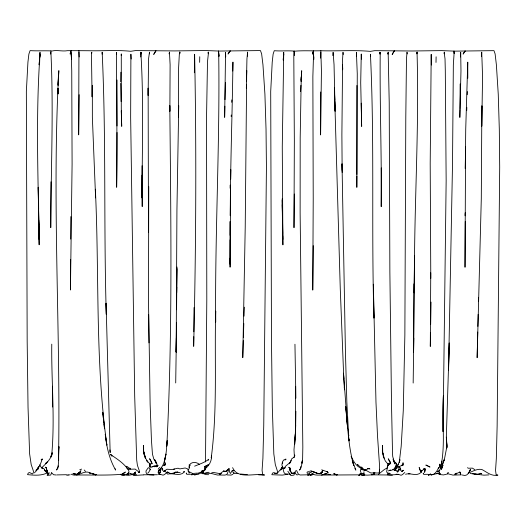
<?xml version="1.0" encoding="UTF-8"?>
<svg xmlns="http://www.w3.org/2000/svg" width="526" height="526" viewBox="0 0 526 526"><rect width="100%" height="100%" fill="white"/><g stroke="black" fill="none" stroke-linecap="round" stroke-linejoin="round"><path stroke-width="0.79" d="M51.009 181.818L50.766 227.607C50.937 169.162 53.691 110.651 50.904 52.232M413.949 283.856L413.594 352.177L414.534 255.807L414.08 292.837M70.819 216.607L70.747 239.106M194.022 307.559L193.838 331.801M230.086 258.187L230.072 267.169L230.592 185.757M230.125 235.332L230.145 221.453L230.151 264.295L230.125 239.836M320.689 91.965L320.61 134.952L321.432 70.859L320.834 50.746C312.089 51.048 303.41 50.417 294.876 51.16C288.084 50.43 281.154 51.298 274.256 50.706L273.125 54.119L272.218 62.14L270.706 91.504L271.482 340.986L272.31 407.361L273.829 453.945L275.302 464.557L277.485 471.335L277.255 473.157M117.035 132.48L116.647 187.269C117.397 142.303 116.456 97.271 116.45 52.344L116.45 53.981M148.569 209.506L148.47 232.367L148.141 88.098L148.174 95.351M189.215 467.989C188.387 461.92 195.679 461.059 199.367 464.346M430.755 272.79L430.301 346.424L430.524 332.557M465.247 221.512L465.017 267.247L465.569 146.537L465.267 168.642M70.648 259.489L70.445 290.01L72.095 164.059L71.746 70.786L71.266 54.027M356.884 176.085L356.832 187.348L357.266 73.844L356.411 52.317L356.385 56.446M356.891 174.481L356.891 85.455M465.293 168.576L465.727 129.094L467.759 62.147L467.785 78.196M52.653 407.019L52.521 386.215M148.753 186.539L148.49 300.596L150.134 404.33L151.449 440.341L152.448 454.109L153.796 459.014L157.103 464.465L157.274 466.26M175.71 382.954L176.368 337.948L176.157 352.098L176.933 209.874L178.623 111.446L178.682 105.555L178.524 117.213L178.61 67.591L179.359 53.836M230.125 188.255L230.145 185.106M295.671 425.133L295.388 433.365L295.665 386.294M381.271 167.912L381.212 206.633C381.764 155.249 379.667 103.76 380.219 52.436L379.923 54.053L379.897 52.298L379.976 53.895M459.987 108.678L460.158 83.969M57.985 93.746L58.031 88.335L57.965 93.852M176.585 309.748L176.782 287.065M294.297 194.009L293.995 227.686L294.343 140.856L293.804 56.525L294.146 50.983L294.29 55.664M465.247 212.57L465.214 215.805L465.247 213.405M117.035 80.005L117.035 125.977M176.157 352.098L176.473 322.714M193.778 336.647L193.673 346.345C195.961 249.002 196.56 151.639 194.62 54.29L194.357 72.759M230.585 185.79L230.276 215.726C230.355 164.493 232.341 113.281 232.946 62.068L232.762 71.056M320.63 58.136L320.86 52.219M48.721 473.084L49.115 472.683L48.609 474.491L47.182 472.927C41.166 475.945 33.993 475.274 27.53 474.636L28.272 473.065L29.587 472.526L32.342 473.985L33.217 473.078L33.46 471.257L31.172 464.478L29.62 453.866L28.036 407.282L27.168 340.907L26.353 91.425L27.937 62.061L28.891 54.033L30.074 50.627C37.05 51.081 44.026 50.614 50.923 50.904L50.746 54.099M176.999 266.998L176.664 292.758L176.999 268.661M120.724 81.786L120.855 72.22M313.24 245.622L312.766 290.089L313.22 198.565L312.865 76.546L313.549 54.106L313.766 57.847M413.166 383.033L413.798 338.027M295.888 411.247L295.632 427.796L294.691 444.214L295.336 434.141L293.995 449.769L294.409 456.877L294.659 455.016L294.198 456.995L291.496 459.027L290.687 461.933L289.806 463.163M394.96 470.619L395.144 468.778L398.55 464.175L395.243 468.791L398.313 464.34L399.984 459.744L399.273 462.367L401.187 446.265L403.278 410.51L404.862 335.023L405.796 117.213L406.473 58.978L407.012 52.166L407.275 53.902M430.662 324.404L431.05 302.082M459.974 109.474L459.849 117.436L460.973 70.872L460.704 52.416L460.526 56.979M58.268 83.647L58.393 76.658L58.038 85.324L58.846 70.642C51.666 200.478 60.878 330.532 58.504 460.447L58.991 446.666C57.584 454.188 60.358 463.123 56.552 470.014L57.807 468.291L58.61 465.852M79.156 94.7L78.67 134.873L78.939 52.14M246.497 80.873L246.937 58.919L247.588 52.067L247.49 56.19M478.397 301.372L478.469 297.321M414.488 261.514C414.948 191.727 419.15 121.9 417.019 52.127L416.954 53.876L417.177 52.166M39.588 64.126L39.726 59.523M246.51 80.925L246.72 70.523L245.221 227.232L242.775 357.627L243.282 340.578M435.995 62.43L436.113 56.808M199.643 62.351L199.762 56.729M224.865 106.186L224.648 117.357L225.549 52.337L225.72 56.926M225.01 99.638L225.384 82.444M477.733 332.044L477.135 357.706L481.297 198.657L481.869 105.818L481.763 126.22L482.572 76.658L481.731 52.146L481.494 56.413L481.592 53.935M477.871 326.416L478.154 314.324M58.024 93.838L58.116 90.676M51.239 455.457L51.2 456.798L51.463 454.937L50.976 456.916M243.374 337.33L243.808 323.49M121.243 55.519L121.289 53.928L121.282 108.764L121.716 126.345L121.25 110.848M140.744 56.979L141.165 52.357L140.856 53.974L140.83 52.219C143.894 100.729 142.053 149.41 142.059 197.986L142.211 174.98L142.211 206.554L142.066 165.762M244.051 316.146L244.34 307.171M467.246 94.719L467.358 91.55M466.72 110.578L466.825 107.409M231.184 116.575L231.243 114.99M231.716 102.287L231.802 99.907M442.09 467.844L441.189 468.732L442.208 467.522L441.189 469.455L444.634 458.166L447.034 445.726L446.85 447.994L446.331 437.145L449.27 342.952L448.54 370.652L452.524 163.454L453.34 64.862L454.162 52.363M39.818 57.104L40.009 52.265L39.141 64.81L40.022 54.007C35.676 115.654 38.128 177.584 39.148 239.304L38.24 187.263L38.733 224.957M179.701 53.211L179.747 52.048L179.866 53.264M301.142 79.893L301.267 76.737L300.188 137.786L300.129 212.977L302.831 447.139L302.628 458.139L302.029 463.367L300.708 468.37L299.511 470.093L300.609 468.383L300.911 466.555M300.609 91.577L300.892 85.344M301.142 81.326L301.7 70.721L301.122 81.28M283.271 59.399L283.738 52.35L282.271 146.767L282.916 244.886L282.725 235.924M441.327 467.778L441.419 466.404L442.859 465.609M283.264 60.26L283.744 54.086L283.264 59.629M439.401 472.19L439.322 473.17L439.979 473.827L438.835 473.854L438.23 473.209L439.203 473.959L440.532 473.742M203.135 473.091L203.674 470.974L203.503 471.368L205.094 469.573L205.331 466.325L208.342 464.734L204.607 466.996L206.679 465.635L205.015 466.989L205.331 466.325L205.087 469.771L204.088 470.415L205.087 469.771L205.232 467.022M91.642 53.659L91.78 52.199L91.452 54.073L92.089 96.85L92.339 85.311L92.359 117.252L95.6 197.861L95.351 189.215C99.427 274.454 95.028 360.422 106.89 445.121L105.259 434.226C106.522 446.594 109.316 459.231 115.635 470.06L115.076 468.725M398.695 470.606L398.912 468.771L398.478 470.79L399.096 468.962L398.162 471.02L397.748 471.539L399.056 469.849L396.926 471.717M179.682 53.79L179.918 52.087M128.719 472.874L128.962 471.296L128.291 469.521L126.891 467.844L127.779 469.028C123.373 462.959 116.844 458.764 110.723 454.661L112.018 456.114L110.73 454.444M363.847 474.09L363.946 471.684M389.418 473.341L387.669 473.209L386.656 471.881L387.701 465.313L389.805 463.616L388.977 464.616M444.2 53.81L444.477 52.271L444.227 53.409M169.063 53.83L169.451 52.081L170.108 64.685L169.872 111.334L169.806 105.529C170.865 219.033 172.699 332.734 166.795 446.114L167.248 440.492C166.038 450.966 166.742 463.649 158.208 471.395L159.378 469.738L158.168 472.756L158.569 471.079L158.707 472.71M396.078 465.208L396.433 463.616L396.242 465.457L394.987 467.456M211.689 472.828L213.484 472.46L221.012 473.827L219.335 474.222L223.543 471.118L226.2 471.335L227.758 469.869L225.608 471.559L229.001 468.554L227.357 473.689L226.206 474.781L224.839 475.09L217.343 475.011L211.005 473.374L196.283 473.157L192.694 473.525L188.104 471.197L188.104 469.79L189.215 468.607M282.383 466.384L281.653 469.481L282.718 466.43M38.405 467.081L37.833 469.402L38.385 467.496L36.781 469.849L38.385 467.496M374.88 472.512L374.006 474.044M135.287 473.505L135.708 471.894L134.643 473.88L133.801 473.893L134.807 473.361L134.439 472.506L134.63 473.689M387.938 54.047L388.438 52.265L388.024 53.987L388.155 52.238L389.22 102.583L389.871 272.172L391.508 404.198L392.541 453.885L392.731 456.548L394.756 463.925L393.198 459.08L395.131 463.551L393.113 459.79M282.521 463.531L282.738 462.801M51.522 472.67L50.746 475.024L47.458 475.432L47.136 475.195L47.807 474.163M159.595 473.67L160.114 472.197L159.148 473.979L160.114 472.447L160.765 468.692L160.312 470.711L160.956 468.883L160.305 470.257M205.903 467.18L205.087 469.376L206.153 467.443L205.087 468.653C209.302 465.688 211.537 461.17 211.649 455.891L211.228 457.89C217.652 409.34 214.306 359.962 215.713 311.109L215.667 322.162C214.904 232.19 220.059 142.217 218.691 52.284M443.556 461.499L444.187 459.862L442.294 464.465L440.597 465.701M439.578 465.655L440.006 464.629L439.821 466.187L439.427 464.142L440.084 466.477L438.145 468.62L438.789 467.765C436.955 470.698 435.469 474.34 431.616 474.965L429.038 474.38M361.605 467.062L360.33 470.737L361.27 473.466M188.426 470.132L187.775 468.988L185.165 467.969L179.879 468.909L177.972 468.206L171.982 469.534L166.985 469.225L163.632 471.552L165.374 470.362L164.664 470.553L167.689 474.15C173.179 472.539 178.912 476.688 183.87 472.46L184.442 471.368M293.981 457.502L294.862 455.516M387.182 467.226L387.951 465.53L387.498 466.529M289.372 463.781L291.056 460.375M282.666 466.509L280.654 469.928L282.186 467.575L277.774 472.664L275.769 473.65L276.959 473.387L274.75 473.249L276.078 473.538L273.796 472.604L272.54 473.144L271.83 474.722L282.304 475.103L287.663 474.314M38.885 466.43L37.872 468.383L35.814 470.487M46.63 462.341L45.92 463.702L47.294 461.854M208.158 460.329L208.737 459.237C204.772 462.525 199.295 464.221 194.613 466.174M394.967 470.178L395.756 468.751M150.239 469.527L148.464 472.762L147.839 472.953M192.661 473.893L191.845 475.063L191.701 474.386M469.435 470.855L470.428 469.317M373.999 473.965L374.69 472.913M364.452 474.741L364.077 475.287L361.526 475.103L360.093 473.748L362.151 473.268M319.65 473.551L321.162 473.104L322.78 470.816L321.162 473.104L319.828 473.742M396.716 467.798L395.559 469.409L398.182 467.068L403.054 464.925L403.001 462.887L403.054 464.925L401.41 465.457L402.962 465.273L401.305 465.286M280.877 469.928L281.752 468.719M285.842 458.974L285.072 459.987L286.026 459.329L283.58 460.046L282.429 461.973L281.89 464.938L283.073 468.37L283.139 467.739L283.389 470.652L284.204 472.887L285.342 473.841L290.727 474.268M159.976 470.941L160.917 469.771L160.003 470.895M150.62 468.022L151.692 466.726L153.401 466.384L156.728 466.713L153.493 466.404L156.919 466.26L158.102 465.53L157.189 466.319M364.584 469.928L364.156 470.428L365.899 470.198L365.156 469.902L364.156 470.428L364.906 470.066M158.142 469.192L159.634 467.423M404.796 472.506L402.469 474.636L401.062 475.254L398.024 474.235M320.945 473.19L321.938 472.059L319.979 473.86M166.939 472.427L164.493 474.557L163.021 475.175L158.464 473.762M428.552 475.142L430.419 474.044L428.552 475.142L428.42 474.465M127.193 474.13L128.476 472.894L126.602 474.544L128.291 473.558L125.964 474.8L127.667 473.9M34.387 472.867C38.431 469.172 40.758 464.031 42.218 458.896L41.416 459.908L42.409 459.251L41.133 459.612M290.687 461.933L285.526 466.26L284.185 468.502L285.519 467.647M41.883 467.568C46.11 463.478 51.403 458.948 52.212 452.755L51.679 455.437C55.105 418.532 51.285 381.166 51.772 344.162M469.58 470.77L470.487 469.948C468.219 473.38 467.417 476.714 462.229 475.011M45.354 463.584L46.814 462.288M232.893 474.393L231.072 475.09L227.147 474.932M78.012 473.781L80.945 470.737L79.248 473.025L78.012 473.781L80.439 472.039L78.065 473.361M321.162 473.104L322.293 472.118L320.11 473.617L317.743 473.525L312.937 471.684L317.743 473.525M150.114 464.386L151.218 463.537L149.897 465.319L149.792 464.228L149.923 467.2L149.726 466.075L149.831 466.647M157.346 465.457L156.459 466.108L153.73 466.253L156.669 466.2L153.671 466.167L152.507 467.003M403.567 470.237L401.647 471.631L403.31 470.441M77.815 473.972L79.018 473.111L77.263 473.939M122.519 473.992L125.379 472.052L121.973 474.117M378.385 474.36L384.427 469.455L387.701 467.66M189.498 472.762L189.025 473.071L188.762 471.842M443.102 465.569L440.729 467.075L442.701 465.714L441.117 467.068L441.419 466.404L441.156 468.022L441.327 467.101C440.196 469.139 437.994 471.552 439.644 473.939L440.709 474.649L443.55 474.932L447.83 473.867M456.752 473.144L454.773 474.301L456.377 473.906L455.187 473.952M438.645 471.25L437.362 471.967L438.243 470.961L439.795 470.435M77.006 474.064L78.256 473.4L76.421 474.38L73.673 473.624M369.725 468.357L364.433 470.112L361.77 469.606L363.012 469.481L361.77 469.705M469.126 471.178L470.185 470.652M455.483 474.064L459.257 472.328L460.684 473.111L459.809 472.256L460.671 473.827L459.809 471.921M220.072 473.985L221.4 473.439M196.994 474.097L195.054 474.886L192.352 474.301M175.769 471.967L174.29 472.552L177.893 472.098L176.526 472.216L180.162 472.532M436.948 473.663L432.293 474.59M373.532 474.228L374.565 473.834M134.156 474.15L135.235 473.755M229.001 468.554L229.757 472.539L230.447 473.466L232.236 470.408L232.61 470.744L233.925 470.27M310.294 475.136L313.009 474.163L310.294 475.136L312.431 474.879M364.794 474.774L361.973 475.195L360.08 473.492M294.106 472.887L291.641 473.393L292.502 473.466L291.226 472.71L292.186 473.591L290.181 470.586L290.681 471.875L289.833 467.778L288.721 467.252L289.491 467.68L290.543 471.756L289.747 467.785L290.332 471.829M79.794 469.738L81.622 469.107M428.782 474.919L430.301 474.399M388.195 470.928L390.483 470.159L389.404 470.362C393.336 471.026 396.42 467.18 396.617 463.564L393.869 461.131M124.991 474.695L122.039 475.116L120.75 474.222M203.01 473.88L207.612 472.348L209.151 472.335M295.198 472.69L292.601 473.525L292.936 473.65L291.325 473.058M173.488 469.402L174.606 469.054M163.961 465.201L165.111 464.846L165.052 462.808L165.111 464.846M321.445 475.044L326.738 473.656L322.767 474.649L325.916 473.722L330.644 474.656M198.723 473.058L200.919 472.453L202.293 472.854M71.135 474.163C77.94 478.134 84.403 468.567 90.899 473.466L89.361 472.94L91.826 473.347L95.837 474.932L92.55 473.834L96.554 474.669M66.572 475.156L68.275 474.952M461.335 474.866L452.879 475.09L447.619 473.67M359.403 475.024L358.6 475.116L360.79 474.623M447.481 472.907L448.625 472.664M287.853 471.237L290.839 475.511L293.975 475.103L294.882 472.203L295.697 470.855L296.618 470.599L298.452 474.228L300.03 474.985L308.9 474.794L309.604 473.788L309.538 472.953L307.671 473.433L307.066 472.94L307.092 472.184L307.98 471.717L309.229 471.723L314.752 474.86L317.224 475.096L357.772 474.86M66.394 474.715L57.091 474.906M424.318 468.87L424.771 469.909L423.647 468.863L424.39 468.521L421.3 471.546L421.773 470.356L420.945 472.539C416.257 476.753 410.767 472.624 405.52 474.228M159.345 474.564L160.345 474.373L158.464 474.169M143.703 474.919C139.153 474.82 133.42 476.609 129.731 473.216L131.507 473.965M308.197 474.998L310.938 474.583L307.434 475.109M368.47 468.429L367.45 468.581L368.746 468.482L369.87 469.093M208.664 474.695L204.581 474.57M468.147 473.183C472.42 471.533 476.898 468.587 481.757 469.435C486.905 472.046 491.415 476.589 497.892 475.09L496.156 474.866L495.545 470.428L496.334 458.56L497.136 425.909L499.7 167.117L499.312 129.297L498.253 94.213L496.386 64.856L495.111 53.895L493.98 50.654L454.563 51.134L441.728 50.621L411.99 50.996L374.749 50.674L370.35 51.364C354.044 49.911 337.33 51.232 320.834 50.746M232.61 470.744L233.353 473.104L234.149 472.999M358.6 475.116L360.159 474.912M67.861 475.057L70.103 474.8M427.908 474.314L423.719 474.386L423.252 473.065L423.312 473.781M191.162 474.235L186.776 474.307L186.283 472.986L186.342 473.702M133.4 475.011L136.563 474.728M198.913 474.228L194.173 474.419M128.107 469.291L135.182 469.087L139.64 472.637L138.568 472.341L139.541 472.131L139.482 472.46L139.482 471.289L137.411 465.306L136.694 460.072L134.695 396.308L130.652 117.272L130.902 54.191L131.198 59.017M409.787 473.65L408.413 473.755L409.938 473.65M488.891 474.886L483.887 475.175L472.67 473.748M128.85 468.35L130.165 468.278M132.138 473.946L134.656 473.965M132.473 474.564L128.436 475.34L123.709 474.794M363.565 474.879C366.905 475.438 369.982 474.958 373.328 474.656L371.777 474.248M402.068 470.717L402.633 470.632M362.401 473.854L364.557 474.215M258.667 474.86L264.532 475.011L262.717 474.787L262.073 470.349L262.901 458.481L263.743 425.83L266.432 167.038L266.031 129.218L264.913 94.134L262.954 64.777L261.626 53.816L260.436 50.575L219.112 51.055L205.653 50.542L174.474 50.917L135.432 50.595L130.816 51.285C116.976 49.858 102.794 51.061 88.763 50.739C81.688 50.68 74.58 50.674 67.538 50.674C62.259 51.64 56.9 49.72 51.686 51.081L50.923 50.904M164.073 470.638L164.914 470.619M76.467 475.031C92.431 474.807 108.626 475.688 124.379 474.051L124.241 475.208L120.98 474.787M157.478 474.741L143.9 474.781M163.27 465.201L165.006 465.194M262.717 474.787C253.308 473.393 237.443 479.252 232.617 467.64M297.907 474.84L296.644 474.807L294.889 472.887M479.784 474.537L474.919 474.281L479.646 474.505M436.751 473.551L439.631 473.788L438.204 473.374L439.203 473.959M153.934 475.103L149.167 474.741M392.396 475.182L387.274 474.728M310.07 470.928L311.563 471.007L318.118 473.564M389.108 473.308L390.193 473.367L387.669 473.209M237.857 473.637L233.353 473.104M470.185 473.558L477.338 474.235L480.389 473.426L481.691 473.841L480.12 473.249M172.686 473.255L174.33 473.42L170.726 473.676L167.393 471.921L168.287 472.532M276.696 473.564L275.177 473.4L276.078 473.538M396.117 474.176L398.511 474.452L390.121 475.004L371.363 474.814M72.844 473.722L75.632 474.255L74.33 473.755M127.976 474.347L129.001 474.524L128.16 473.176M56.308 475.004L53.547 474.728L51.706 472.808M392.863 469.652L396.696 470.599L397.715 472.236M337.666 474.748L333.852 473.913L336.982 475.011L333.8 473.689M311.195 471.211L311.57 471.296M188.979 465.004L190.353 465.332M41.804 467.765L43.836 468.554L45.644 471.717L44.355 469.849L48.063 473.735M427.132 465.411L425.823 465.083L429.998 467.029L428.322 466.378M126.122 466.273L127.358 466.628L130.316 469.014L129.133 468.403M153.401 466.384L154.703 466.779M73.772 473.768L75.218 474.248M430.058 474.261L430.774 474.498M321.682 469.817L327.777 471.993L326.679 471.572L328.145 472.657L327.087 471.467M45.795 471.769L47.208 472.263M194.364 474.643L195.054 474.886L194.173 474.34M364.275 474.176L362.993 473.716M430.958 474.722L431.616 474.965M361.921 468.482C356.312 466.825 353.479 461.289 351.112 456.417M148.569 474.643L147.05 474.005L146.103 472.696L145.991 470.961L148.253 467.732L149.042 467.916L150.351 469.771M358.068 464.872L357.272 464.53L363.374 469.258L361.822 467.167M365.156 469.902L370.758 472.94L378.602 472.999L379.588 472.624L379.502 469.284M46.406 467.699L45.236 467.173L46.045 467.594L47.143 471.677L46.314 467.706L46.926 471.75M399.227 467.239L398.603 466.91L399.668 467.141L400.266 467.989L400.95 470.507L400.076 468.127M467.443 467.719L468.377 468.239L472.374 468.12L474.794 469.639M183.535 471.572L184.166 472M41.58 467.91L42.764 468.712L40.765 466.753L39.726 464.78M427.651 465.78L428.697 466.516M161.094 467.16L161.988 468.048L162.902 470.428L162.363 468.534M84.213 470.001L85.462 471.388M387.984 464.11L385.321 460.986L383.349 456.535L382.428 451.071L382.547 445.476L382.711 452.169M354.918 468.528L355.865 470.139L352.249 460.638L353.807 465.517C348.173 446.344 347.837 426.139 345.667 406.401L347.614 428.348L343.491 373.197L344.471 389.838L344.306 387.064M154.71 459.737L155.479 461.052M154.683 459.711L156.801 463.472M46.768 470.507L47.669 472.118M149.305 464.031L150.009 466.621L149.384 463.393L146.623 460.533L147.832 462.124L145.584 458.238L143.355 450.697L145.34 458.133L143.565 450.789L143.605 445.397L143.644 452.327M459.836 472.046L460.776 474.32M388.438 464.701L388.043 463.682L388.379 465.247L388.057 463.472M155.242 460.382L156.406 463.847L155.768 461.631M46.735 469.751L47.11 471.112M382.915 453.471L384.204 458.212M383.632 455.983L382.303 450.775L382.612 452.123M143.802 453.668L144.117 454.937M208.434 53.632L208.184 52.061L208.243 53.724L208.533 52.192L207.494 61.72L206.547 116.792L206.797 299.656L205.515 461.953M444.141 52.146L445.022 58.879L445.298 70.418L446.153 180.688L443.037 431.662L443.398 395.453C441.564 417.946 445.443 441.136 441.492 463.413L441.866 461.098L441.031 464.931L441.715 463.025L441.584 461.394M218.54 52.199L219.033 56.302L218.494 50.923M454.175 53.645L453.977 51.002L454.181 53.218M446.344 439.874L446.962 445.384L446.331 437.145M103.852 422.503L102.728 412.272L104.536 428.802L104.023 424.074M379.502 469.455L379.312 472.874L379.542 465.549L377.484 435.469L375.972 402.193L373.348 284.218L373.947 318.112C371.284 230.191 374.637 142.138 370.429 54.27L370.449 56.69M343.241 54.54L343.011 52.252L342.413 61.89L342.696 69.761M109.921 449.894L110.151 452.59L106.068 303.239L106.291 314.377C103.629 227.008 106.259 139.469 102.156 52.173L102.169 54.152M189.084 466.667L189.15 467.463M348.685 435.936L346.851 402.291L345.431 351.848L342.018 163.816L342.163 170.385M348.81 437.547L349.067 440.781L348.955 439.177M348.403 431.188L348.291 429.591L348.39 431.208M348.731 435.982L348.508 432.786L348.699 436.054M348.902 439.289L349.001 440.9M149.568 53.849L149.483 52.159L148.536 59.011L148.141 95.456M343.794 378.746L340.276 289.044L334.411 88.013L334.766 100.032M78.907 50.667L79.176 56.959M202.845 471.664L202.891 472.71M334.812 101.636L335.095 111.249L334.043 64.58L333.116 52.278L332.833 55.592M342.682 68.919L342.571 64.862L341.887 134.755L342.156 172.39M282.909 239.383L282.192 200.268M282.199 198.867L282.679 233.478M121.079 101.525L120.717 83.384M361.369 59.208L361.263 54.007L360.711 82.661L361.664 126.424L361.224 103.168M38.654 221.992L39.148 244.807L38.76 220.295M294.954 344.241L295.875 398.169M282.206 204.719L282.521 225.036M148.667 314.732L148.963 342.893M38.661 209.177L38.497 187.486M431.327 65.066L431.202 54.375L430.196 163.691L430.787 278.405M230.743 169.609L230.658 179.3L230.743 169.609M246.424 84.903L246.372 88.125L246.431 84.923M302.332 460.73L301.871 463.261L302.365 460.756M425.258 468.883L424.64 472.223L425.258 468.883M165.907 454.181L164.283 461.94L165.907 454.181M312.891 52.475L312.457 54.119L313.424 50.917L312.891 52.475M70.576 52.396L70.129 54.04L71.135 50.838L70.576 52.396M374.269 473.032L374.157 473.439L373.802 472.585L374.269 473.032M393.303 52.501L392.172 54.513L394.329 50.825L393.303 52.501M154.881 52.422L153.697 54.434L155.959 50.746L154.881 52.422M464.103 52.515L463.077 54.099L465.201 50.93L464.103 52.515M229.112 52.429L228.034 54.02L230.263 50.851L229.112 52.429M201.997 470.882L201.077 471.888L204.443 470.093L201.997 470.882M223.885 471.026L223.543 471.118L224.826 471.658L223.885 471.026M174.034 473.137L170.726 473.676L174.034 473.137M247.062 474.498L240.454 474.202L247.062 474.498M421.234 472.078L419.84 470.007L419.156 467.482L421.234 472.078M151.488 461.716L149.621 458.705L152.132 463.853L151.488 461.716M390.062 461.795L388.287 458.784L390.68 463.932L390.062 461.795M71.503 59.254L71.141 52.508L71.503 59.254M313.772 59.333L313.43 52.587L313.772 59.333"/></g></svg>
